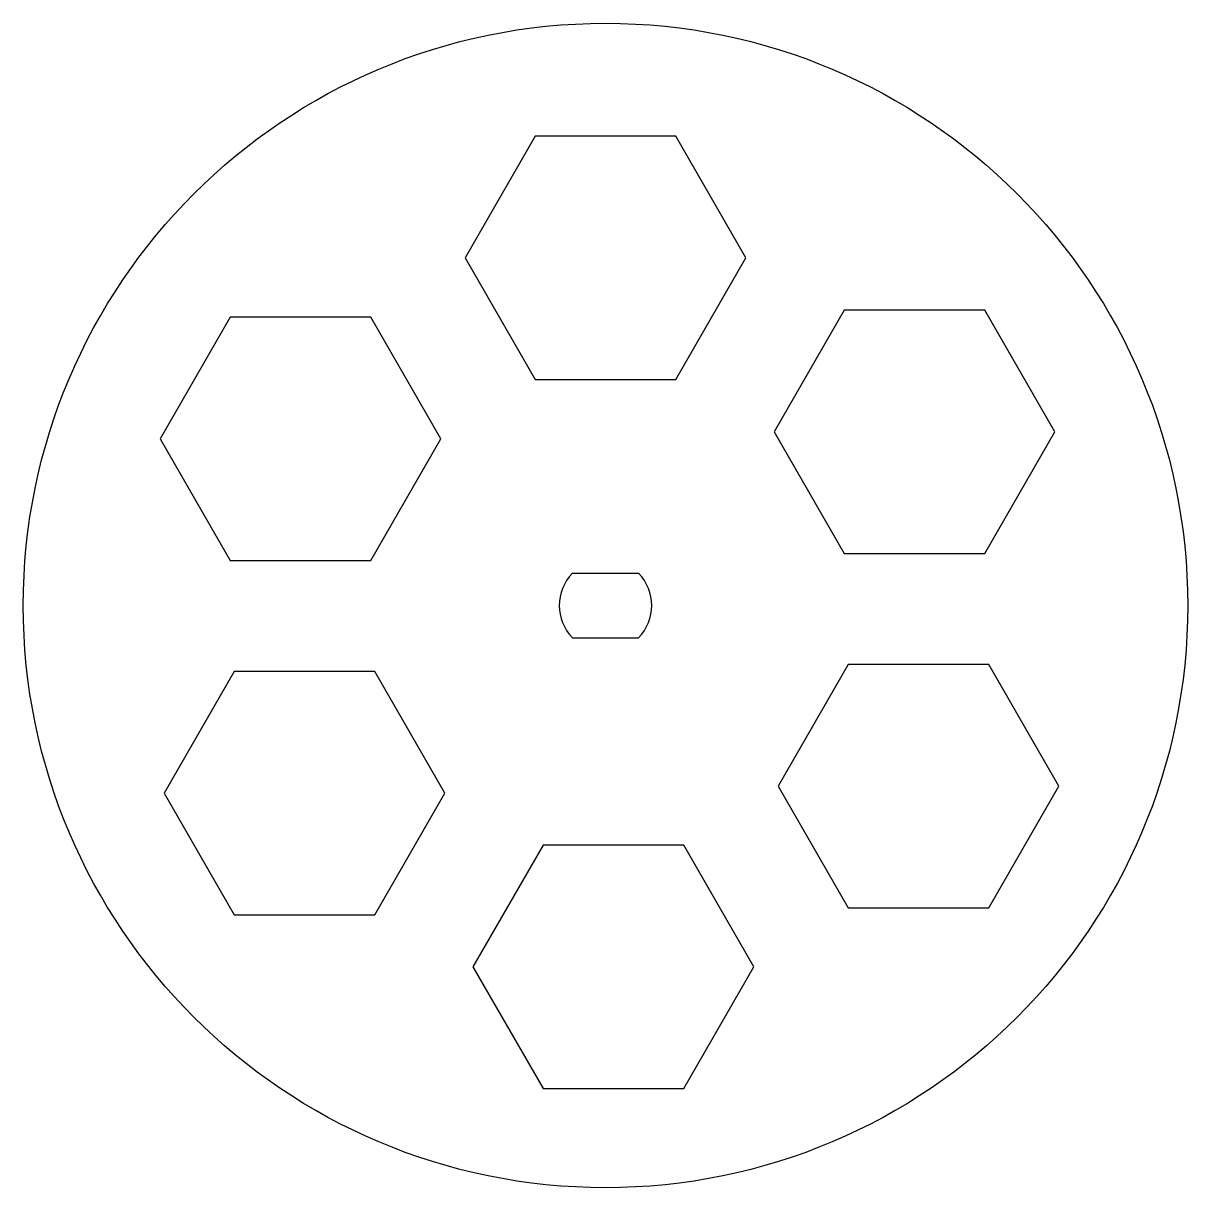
# Model space of a CAD drawing. Extents: x 55.5 to 122.5, y -32.7 to 34.3.
import ezdxf

# ---------------------------------------------------------------- set-up
doc = ezdxf.new("R2010")
doc.units = 0
doc.layers.add('VISIBLE', color=7, linetype='CONTINUOUS')

msp = doc.modelspace()

# ---------------------------------------------------------------- linework, layer by layer
at = {"layer": 'VISIBLE'}
for p, q in [((85.005, 27.799), (80.963, 20.799)), ((93.088, 27.799), (85.005, 27.799)), ((97.129, 20.799), (93.088, 27.799)), ((80.963, 20.799), (85.005, 13.799)), ((93.088, 13.799), (97.129, 20.799)), ((102.784, 17.794), (98.742, 10.794)), ((110.867, 17.794), (102.784, 17.794)), ((114.908, 10.794), (110.867, 17.794)), ((67.455, 17.397), (63.414, 10.397)), ((75.538, 17.397), (67.455, 17.397)), ((79.58, 10.397), (75.538, 17.397)), ((85.005, 13.799), (93.088, 13.799)), ((98.742, 10.794), (102.784, 3.794)), ((110.867, 3.794), (114.908, 10.794)), ((63.414, 10.397), (67.455, 3.397)), ((75.538, 3.397), (79.58, 10.397)), ((67.455, 3.397), (75.538, 3.397)), ((102.784, 3.794), (110.867, 3.794)), ((87.14, 2.654), (90.953, 2.654)), ((87.14, -1.056), (90.953, -1.056)), ((103.013, -2.603), (98.972, -9.603)), ((111.096, -2.603), (103.013, -2.603)), ((115.137, -9.603), (111.096, -2.603)), ((67.684, -3), (63.643, -10)), ((75.767, -3), (67.684, -3)), ((79.809, -10), (75.767, -3)), ((63.643, -10), (67.684, -17)), ((75.767, -17), (79.809, -10)), ((98.972, -9.603), (103.013, -16.603)), ((111.096, -16.603), (115.137, -9.603)), ((85.463, -13), (81.422, -20)), ((93.546, -13), (85.463, -13)), ((97.588, -20), (93.546, -13)), ((103.013, -16.603), (111.096, -16.603)), ((67.684, -17), (75.767, -17)), ((81.422, -20), (85.463, -27)), ((93.546, -27), (97.588, -20)), ((85.463, -27), (93.546, -27))]:
    msp.add_line(p, q, dxfattribs=at)
msp.add_circle((89.046, 0.799), 33.5, dxfattribs=at)
for start, end in [(135.78375, 224.21625), (315.78375, 44.21625)]:
    msp.add_arc((89.046, 0.799), 2.66, start, end, dxfattribs=at)

doc.saveas('drawing.dxf')
